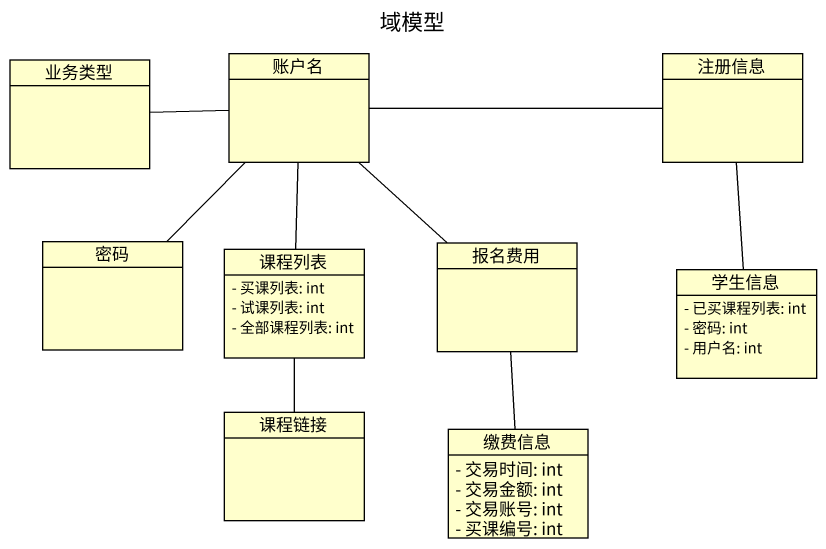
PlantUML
@startuml
title 域模型
hide circle
hide empty members
skinparam classAttributeIconSize 0
class 业务类型
class 账户名
class 注册信息
class 密码
class 课程列表 {
  - 买课列表: int
  - 试课列表: int
  - 全部课程列表: int
}
class 报名费用
class 学生信息 {
  - 已买课程列表: int
  - 密码: int
  - 用户名: int
}
class 课程链接
class 缴费信息 {
  - 交易时间: int
  - 交易金额: int
  - 交易账号: int
  - 买课编号: int
}
业务类型 -right- 账户名
账户名 -right- 注册信息
账户名 -- 密码
账户名 -- 课程列表
账户名 -- 报名费用
注册信息 -- 学生信息
课程列表 -- 课程链接
报名费用 -- 缴费信息
@enduml
